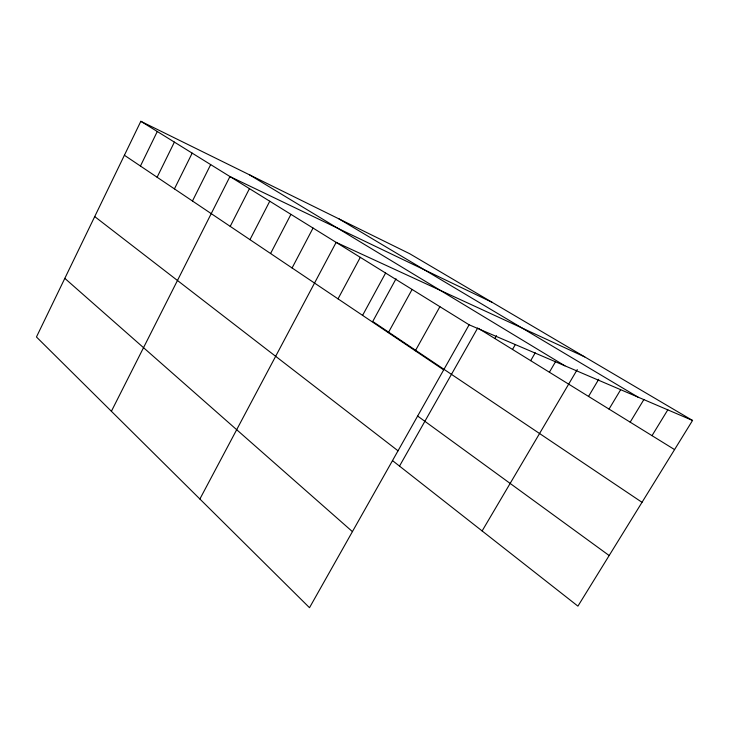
<?xml version="1.0" encoding="UTF-8"?>
<svg xmlns="http://www.w3.org/2000/svg" width="729" height="729" viewBox="0 0 729 729"><rect width="100%" height="100%" fill="white"/><g stroke="black" fill="none" stroke-linecap="round" stroke-linejoin="round"><path stroke-width="1.09" d="M692.55 420.46L409.707 253.728L140.825 121.306L36.45 336.98L309.506 607.694L469.121 324.797L692.55 420.46L577.924 606.136L392.567 460.655M140.442 166.039L157.282 131.512M157.109 177.238L174.386 142.109M174.431 188.893L192.174 153.136M192.465 201.013L210.681 164.608M111.391 411.284L229.954 176.555L492.212 302.362M230.209 226.382L249.446 188.638M249.974 239.668L269.757 201.222M270.577 253.519L290.935 214.353M292.083 267.971L313.042 228.059M199.883 499.01L336.142 242.374L584.722 356.9M338.019 298.854L360.299 257.346M362.586 315.375L385.595 273.029M396.029 278.788L372.729 321.48L642.012 502.317M388.329 332.679L412.095 289.449M415.33 350.822L439.906 306.69M399.51 466.104L477.732 327.95M494.873 338.538L496.513 335.668M512.514 349.446L515.312 344.589M530.676 360.673L535.241 352.8M549.384 372.237L555.562 361.666M482.124 530.949L577.268 369.548M588.531 396.43L598.728 379.29M609.034 409.097L620.607 389.796M630.175 422.164L643.917 399.483M652.008 435.66L667.828 409.789M338.949 218.882L637.975 397.095M249.582 174.869L564.92 365.812M478.68 328.533L674.562 449.593M140.825 121.306L469.121 324.797M124.395 155.25L443.679 369.885M417.708 416.095L609.162 555.534M94.715 216.586L398.025 450.804M64.817 278.36L352.426 531.623"/></g></svg>
